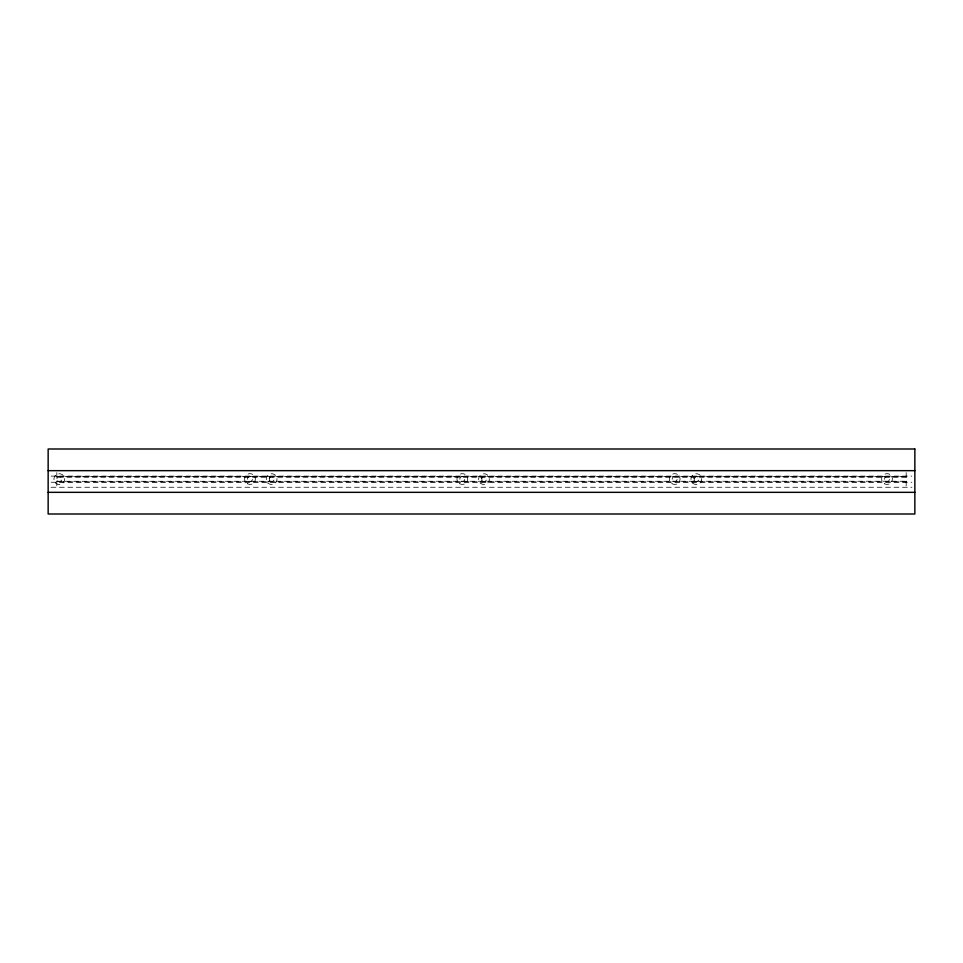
<?xml version="1.0" encoding="UTF-8"?>
<svg xmlns="http://www.w3.org/2000/svg" width="963" height="963" viewBox="0 0 963 963"><rect width="100%" height="100%" fill="white"/><g stroke="black" fill="none" stroke-linecap="round" stroke-linejoin="round"><path stroke-width="0.72" stroke-dasharray="4.82 3.61" d="M268.364 481.825C270.013 482.463 270.013 475.77 268.364 476.408M480.706 481.825C482.355 482.463 482.355 475.77 480.706 476.408M693.047 481.825C694.696 482.463 694.696 475.77 693.047 476.408M905.389 481.825L906.183 481.837L56.817 481.837M51.159 476.107L911.841 476.107M56.817 476.408L906.183 476.432L905.389 476.408M56.817 481.283L906.183 481.247M51.159 482.246L911.841 482.246M51.039 487.254L911.961 487.254M906.183 472.592L906.183 487.254M56.817 472.592L56.817 487.254M906.183 476.962L56.817 476.95L906.183 476.986M248.743 481.199A2.504 2.504 0 0 0 252.487 479.032A2.504 2.504 0 0 0 248.743 476.866A2.504 2.504 0 0 0 248.743 481.199M247.286 483.727A5.417 5.417 0 0 0 255.412 479.032A5.417 5.417 0 0 0 247.286 474.338A5.417 5.417 0 0 0 247.286 483.727M57.551 480.886A2.504 2.504 0 0 0 61.728 479.767A2.504 2.504 0 0 0 58.671 476.697A2.504 2.504 0 0 0 57.551 480.886M55.481 482.945A5.417 5.417 0 0 0 64.545 480.513A5.417 5.417 0 0 0 57.912 473.88A5.417 5.417 0 0 0 55.481 482.945M461.084 481.199A2.504 2.504 0 0 0 464.828 479.032A2.504 2.504 0 0 0 461.084 476.866A2.504 2.504 0 0 0 461.084 481.199M459.628 483.727A5.417 5.417 0 0 0 467.753 479.032A5.417 5.417 0 0 0 459.628 474.338A5.417 5.417 0 0 0 459.628 483.727M269.893 480.886A2.504 2.504 0 0 0 274.07 479.767A2.504 2.504 0 0 0 271.012 476.697A2.504 2.504 0 0 0 269.893 480.886M267.822 482.945A5.417 5.417 0 0 0 276.887 480.513A5.417 5.417 0 0 0 270.254 473.88A5.417 5.417 0 0 0 267.822 482.945M673.426 481.199A2.504 2.504 0 0 0 677.17 479.032A2.504 2.504 0 0 0 673.426 476.866A2.504 2.504 0 0 0 673.426 481.199M671.969 483.727A5.417 5.417 0 0 0 680.095 479.032A5.417 5.417 0 0 0 671.969 474.338A5.417 5.417 0 0 0 671.969 483.727M482.234 480.886A2.504 2.504 0 0 0 486.411 479.767A2.504 2.504 0 0 0 483.354 476.697A2.504 2.504 0 0 0 482.234 480.886M480.164 482.945A5.417 5.417 0 0 0 489.228 480.513A5.417 5.417 0 0 0 482.595 473.88A5.417 5.417 0 0 0 480.164 482.945M885.767 481.199A2.504 2.504 0 0 0 889.511 479.032A2.504 2.504 0 0 0 885.767 476.866A2.504 2.504 0 0 0 885.767 481.199M884.311 483.727A5.417 5.417 0 0 0 892.436 479.032A5.417 5.417 0 0 0 884.311 474.338A5.417 5.417 0 0 0 884.311 483.727M694.576 480.886A2.504 2.504 0 0 0 698.753 479.767A2.504 2.504 0 0 0 695.695 476.697A2.504 2.504 0 0 0 694.576 480.886M692.505 482.945A5.417 5.417 0 0 0 701.57 480.513A5.417 5.417 0 0 0 694.937 473.88A5.417 5.417 0 0 0 692.505 482.945"/><path stroke-width="1.44" d="M48.15 470.666L914.85 470.666M48.15 492.334L914.85 492.334M914.85 448.999L48.15 448.999L48.15 514.001L914.85 514.001L914.85 448.999"/></g></svg>
